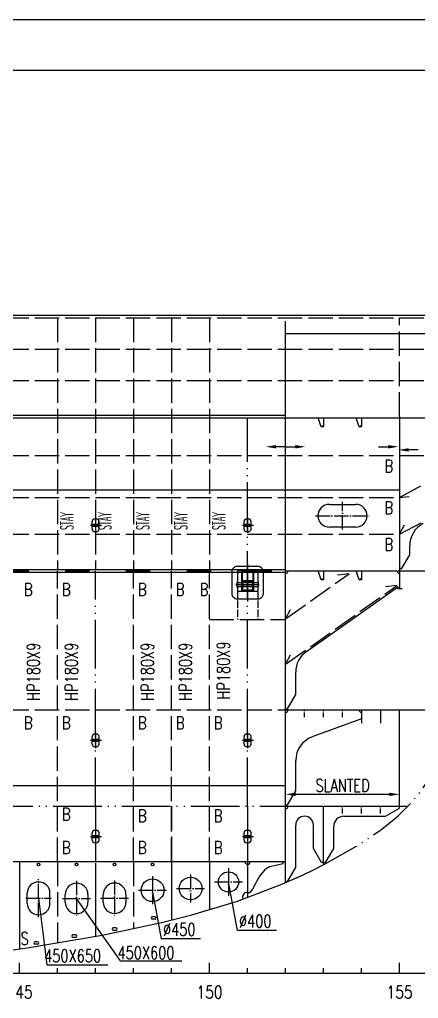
# Model space of a CAD drawing. Extents: x 373818 to 564480, y 322172 to 634257.
# Drawn here: x 537746 to 545618, y 332630 to 351972 of the extents above; entities that cross this region are included whole.
import ezdxf
from ezdxf.enums import TextEntityAlignment as Align

# ---------------------------------------------------------------- set-up
doc = ezdxf.new("R2010")
doc.units = 0
doc.header["$LTSCALE"] = 40
doc.header["$MEASUREMENT"] = 0
for name, pattern in [('ACAD_ISO02W100', [15, 12, -3]), ('ACAD_ISO03W100', [30, 12, -18]), ('ACAD_ISO04W100', [30.5, 24, -3, 0.5, -3]), ('ACAD_ISO05W100', [34, 24, -3, 0.5, -3, 0.5, -3]), ('DASHDOT', [1, 0.5, -0.25, 0, -0.25]), ('HIDDEN', [0.375, 0.25, -0.125])]:
    doc.linetypes.add(name, pattern=pattern)
doc.layers.get('0').update_dxf_attribs({"linetype": 'CONTINUOUS'})
doc.layers.get('DEFPOINTS').update_dxf_attribs({"linetype": 'CONTINUOUS'})
for name, color, linetype in [('BEAR', 7, 'CONTINUOUS'), ('BT_ENG', 7, 'CONTINUOUS'), ('C-CEN', 4, 'ACAD_ISO04W100'), ('C-CON', 4, 'CONTINUOUS'), ('C-DAS', 4, 'ACAD_ISO02W100'), ('FRAME', 7, 'CONTINUOUS'), ('Y-CON', 2, 'CONTINUOUS'), ('Y-DAS', 2, 'ACAD_ISO02W100'), ('Y-H', 2, 'ACAD_ISO03W100'), ('Y-PH', 2, 'ACAD_ISO05W100')]:
    doc.layers.add(name, color=color, linetype=linetype)
doc.styles.add('ROMANS', font='romans.shx', dxfattribs={"width": 0.75, "height": 250, "bigfont": 'hzdx.shx'})
doc.dimstyles.new('DM-100', dxfattribs={"dimscale": 0, "dimtxt": 250, "dimasz": 200, "dimexe": 30, "dimexo": 30, "dimgap": 50, "dimtad": 1, "dimdec": 0, "dimzin": 0, "dimdsep": 46, "dimtxsty": 'ROMANS', "dimcen": 0, "dimclrd": 1, "dimclre": 1, "dimclrt": 1, "dimadec": 0, "dimazin": 0, "dimtfac": 1, "dimtdec": 0, "dimtmove": 0, "dimatfit": 3, "dimfxl": 0, "dimtolj": 1, "dimtzin": 0, "dimarcsym": 0})

# ---------------------------------------------------------------- blocks, each defined once
blk = doc.blocks.new('POT')
at = {"color": 90, "linetype": 'Continuous'}
for p, q in [((-0.99, 0), (1.17, 0)), ((-0.68, -0.75), (-0.68, 0.75)), ((-0.68, 0.2), (0.68, 0.2)), ((-0.18, 1.25), (0.18, 1.25)), ((0, 1.44), (0, -1.52)), ((0.68, -0.75), (0.68, 0.75)), ((-0.68, -0.2), (0.68, -0.2)), ((-0.18, -1.25), (0.18, -1.25))]:
    blk.add_line(p, q, dxfattribs=at)
for centre, start, end in [((-0.18, 0.75), 90, 180), ((0.18, 0.75), 0, 90), ((-0.18, -0.75), 180, 270), ((0.18, -0.75), 270, 0)]:
    blk.add_arc(centre, 0.5, start, end, dxfattribs=at)
blk = doc.blocks.new('*D128')
at = {"color": 1, "linetype": 'ByBlock', "transparency": 16777216}
for p, q in [((542996, 336460), (542996, 336693)), ((545046, 336663), (543196, 336663)), ((545246, 336460), (545246, 336693))]:
    blk.add_line(p, q, dxfattribs=at)
for points in [[(543196, 336696), (543196, 336629), (542996, 336663)], [(545046, 336696), (545046, 336629), (545246, 336663)]]:
    blk.add_solid(points, dxfattribs=at)
at = {"layer": 'DEFPOINTS', "color": 0, "linetype": 'ByBlock', "transparency": 16777216}
for p in [(542996, 336663), (542996, 336430), (545246, 336430)]:
    blk.add_point(p, dxfattribs=at)
at = {"color": 1, "linetype": 'ByBlock', "transparency": 16777216, "insert": (544121, 336838), "char_height": 250, "attachment_point": 5, "style": 'ROMANS'}
blk.add_mtext('\\A1;SLANTED', dxfattribs=at)
blk = doc.blocks.new('A$C0D5C6EFE')
at = {"color": 3, "linetype": 'DASHDOT'}
for p, q in [((0, 4.1), (0, -3.4)), ((-2.32, 0), (2.32, 0))]:
    blk.add_line(p, q, dxfattribs=at)
at = {"color": 5, "linetype": 'HIDDEN'}
for p, q in [((2, 2.7), (-2, 2.7)), ((-2, 2.7), (-2, -1.35)), ((-1.2, 2.7), (-1.2, -1.35)), ((1.2, 2.55), (-1.2, 2.55)), ((1.2, 2.7), (1.2, -1.35)), ((2, 2.7), (2, -1.35)), ((-2.12, 0.45), (-2, 0.45)), ((-2.12, 0.45), (-2.12, -0.45)), ((-2, 0.4), (2, 0.4)), ((2.12, 0.45), (2, 0.45)), ((2.12, 0.45), (2.12, -0.45)), ((-2.12, -0.45), (-2, -0.45)), ((-2, -0.4), (2, -0.4)), ((2.12, -0.45), (2, -0.45))]:
    blk.add_line(p, q, dxfattribs=at)
at = {"color": 7, "linetype": 'Continuous'}
for p, q in [((-1, 0.8), (-1, -0.9)), ((-1, 0.8), (1, 0.8)), ((-1, 0.5), (1, 0.5)), ((1, 0.8), (1, -0.9)), ((-1, -0.35), (1, -0.35))]:
    blk.add_line(p, q, dxfattribs=at)
at = {"color": 5}
for p, q in [((-2, -1.35), (2, -1.35)), ((-1.2, -1.19), (1.2, -1.19))]:
    blk.add_line(p, q, dxfattribs=at)
at = {"color": 7}
for points in [[(-2.05, 3.6), (2.05, 3.6, -0.414214), (3.05, 2.6), (3.05, -1.9, -0.414214), (2.05, -2.9), (-2.05, -2.9, -0.414214), (-3.05, -1.9), (-3.05, 2.6, -0.414214)], [(-0.82, 2.45), (0.82, 2.45, -0.414214), (1.02, 2.25), (1.02, -0.9, -0.414214), (0.82, -1.1), (-0.82, -1.1, -0.414214), (-1.02, -0.9), (-1.02, 2.25, -0.414214)]]:
    blk.add_lwpolyline(points, format="xyb", close=True, dxfattribs=at)
for centre, start, end in [((-0.8, -0.9), 180, 270), ((0.8, -0.9), 270, 0)]:
    blk.add_arc(centre, 0.2, start, end, dxfattribs=at)

msp = doc.modelspace()

# ---------------------------------------------------------------- linework, layer by layer
at = {"color": 2}
msp.add_line((418280.01, 350971.55), (563380.01, 350971.55), dxfattribs=at)
for p, q in [((543695.93, 343925.38), (543636.32, 344105.38)), ((544445.93, 343925.38), (544386.32, 344105.38)), ((545245.93, 342530.29), (545438.09, 342546.28)), ((545245.93, 341805.29), (545341.89, 341991.35)), ((545445.93, 341398.16), (545445.93, 341571.93)), ((545285.51, 341120.29), (545445.93, 341398.16)), ((543695.93, 340900.29), (543636.32, 341080.29)), ((544251.14, 341021.21), (544021.81, 340993.99)), ((544445.93, 340900.29), (544386.32, 341080.29)), ((545285.51, 341120.29), (545245.93, 341120.29)), ((543406.97, 339486.62), (545202.13, 340757.92)), ((545195.93, 340790.29), (544966.6, 340763.08)), ((542995.93, 340132.3), (543091.89, 340318.35)), ((542995.93, 340132.3), (543091.89, 340318.35)), ((542995.93, 339232.3), (543091.89, 339418.35)), ((543195.93, 338633.16), (543195.93, 339078.58)), ((543035.51, 338355.29), (543195.93, 338633.16)), ((542995.93, 338355.29), (543035.51, 338355.29)), ((544495.93, 338152.3), (543521.08, 337797.74)), ((543195.93, 336731.24), (543195.93, 337329.31)), ((543035.51, 336453.38), (543195.93, 336731.24)), ((542995.93, 336453.38), (543035.51, 336453.38)), ((544968.81, 336230.38), (545245.93, 336390.38)), ((545245.93, 336390.38), (545245.93, 336430.38)), ((544145.93, 336230.38), (544968.81, 336230.38)), ((543195.93, 335218.92), (543195.93, 336055.38)), ((543545.93, 335595.01), (543545.93, 336055.38)), ((543945.93, 335595.01), (543945.93, 336030.38)), ((543706.36, 335317.14), (543545.93, 335595.01)), ((543785.51, 335317.14), (543945.93, 335595.01)), ((543035.51, 334941.06), (543195.93, 335218.92)), ((543745.93, 335317.14), (543706.36, 335317.14)), ((543745.93, 335317.14), (543785.51, 335317.14)), ((542044.8, 333971.3), (541870.93, 334931.05)), ((542995.93, 334941.06), (543035.51, 334941.06)), ((538120.93, 334609.41), (538286.18, 333290.87)), ((539736.18, 333376.35), (538870.93, 334607.01)), ((540544.8, 333808.05), (540370.93, 334767.8)), ((542818.33, 333971.3), (542044.8, 333971.3)), ((541318.33, 333808.05), (540544.8, 333808.05)), ((537745.93, 333130.38), (537745.93, 333330.38)), ((539736.18, 333376.35), (540946.58, 333376.35)), ((541495.93, 333130.38), (541495.93, 333330.38)), ((545245.93, 333130.38), (545245.93, 333330.38)), ((530796.93, 333130.38), (548995.93, 333130.38)), ((538495.93, 333130.38), (538495.93, 333230.38)), ((539245.93, 333130.38), (539245.93, 333230.38)), ((539995.93, 333130.38), (539995.93, 333230.38)), ((540745.93, 333130.38), (540745.93, 333230.38)), ((542245.93, 333130.38), (542245.93, 333230.38)), ((542995.93, 333130.38), (542995.93, 333230.38)), ((543745.93, 333130.38), (543745.93, 333230.38)), ((544495.93, 333130.38), (544495.93, 333230.38))]:
    msp.add_line(p, q)
at = {"color": 1, "linetype": 'ByBlock'}
for p, q in [((542995.93, 343531.06), (542703.67, 343531.06)), ((542995.93, 343531.06), (543288.19, 343531.06)), ((544832.31, 343531.06), (545124.57, 343531.06)), ((545614.98, 343468.34), (545322.72, 343468.34))]:
    msp.add_line(p, q, dxfattribs=at)
for points in [[(530245.93, 344155.38), (542995.93, 344155.38)], [(530245.93, 344105.38), (542995.93, 344105.38)], [(530245.93, 341105.29), (542995.93, 341105.29)], [(530245.93, 341055.29), (542995.93, 341055.29)]]:
    msp.add_lwpolyline(points)
for centre, radius, start, end in [((545945.93, 341571.93), 500, 117.475505, 180), ((542995.93, 341080.29), 50, 270, 0), ((545245.93, 341080.29), 50, 180, 270), ((543695.93, 339078.58), 500, 125.305399, 180), ((542995.93, 338332.3), 50, 270, 0), ((544495.93, 338332.3), 50, 180, 270), ((543695.93, 337329.31), 500, 110.469492, 180), ((542995.93, 336430.38), 50, 270, 0), ((543370.93, 336055.38), 175, 0, 180), ((544145.93, 336030.38), 200, 90, 180), ((542245.93, 335330.38), 50, 180, 0), ((542245.93, 334629.28), 100, 90, 200.733027)]:
    msp.add_arc(centre, radius, start, end)
for points in [[(542804.6, 343497.72), (542804.6, 343564.39), (542604.6, 343531.06)], [(543187.27, 343497.72), (543187.27, 343564.39), (543387.27, 343531.06)], [(545023.64, 343497.72), (545023.64, 343564.39), (545223.64, 343531.06)], [(545423.64, 343435.01), (545423.64, 343501.68), (545223.64, 343468.34)]]:
    msp.add_solid(points, dxfattribs=at)
at = {"layer": 'BEAR'}
msp.add_arc((545199.9, 340731.94), 26.08, 356.384507, 85.094461, dxfattribs=at)
at = {"layer": 'BT_ENG'}
msp.add_line((415780.01, 351971.55), (564380.01, 351971.55), dxfattribs=at)
at = {"layer": 'C-CEN', "ltscale": 0.3}
for p, q in [((544120.93, 341892.79), (544120.93, 342442.79)), ((543585.93, 342167.79), (544655.93, 342167.79)), ((541870.93, 335206.05), (541870.93, 334656.05)), ((540370.93, 335042.8), (540370.93, 334492.8)), ((541120.93, 335077.24), (541120.93, 334527.24)), ((538120.93, 334234.11), (538120.93, 334984.71)), ((538870.93, 334957.01), (538870.93, 334257.01)), ((539620.93, 334959.41), (539620.93, 334259.41)), ((540845.93, 334802.24), (541395.93, 334802.24)), ((541595.93, 334931.05), (542145.93, 334931.05)), ((537870.93, 334609.11), (538370.93, 334609.11)), ((538595.93, 334607.01), (539145.93, 334607.01)), ((539345.93, 334609.41), (539895.93, 334609.41)), ((540095.93, 334767.8), (540645.93, 334767.8))]:
    msp.add_line(p, q, dxfattribs=at)
at = {"layer": 'C-CON'}
for p, q in [((543860.93, 342392.79), (544380.93, 342392.79)), ((544380.93, 341942.79), (543860.93, 341942.79)), ((542995.93, 336830.38), (527245.93, 336830.38)), ((542950.99, 335287.38), (542714.72, 335238.69)), ((542950.99, 335287.38), (542950.99, 335330.38)), ((537895.93, 334509.11), (537895.93, 334709.11)), ((538345.93, 334509.11), (538345.93, 334709.11)), ((538645.93, 334532.01), (538645.93, 334682.01)), ((539095.93, 334682.01), (539095.93, 334532.01)), ((539395.93, 334534.41), (539395.93, 334684.41)), ((539845.93, 334684.41), (539845.93, 334534.41)), ((542245.93, 334720.64), (542295.93, 334720.64)), ((542295.93, 334720.64), (542348.82, 334788.48)), ((540419.06, 334243.66), (540368.85, 334243.66)), ((539646.04, 334025.09), (539595.83, 334025.09)), ((540419.06, 334193.66), (540368.85, 334193.66)), ((538850.05, 333884.39), (538799.84, 333884.39)), ((538850.05, 333834.39), (538799.84, 333834.39)), ((539646.04, 333975.09), (539595.83, 333975.09)), ((538100.05, 333750.92), (538049.84, 333750.92)), ((538100.05, 333700.92), (538049.84, 333700.92)), ((538286.18, 333290.87), (539485.37, 333290.87))]:
    msp.add_line(p, q, dxfattribs=at)
msp.add_lwpolyline([(529495.93, 345042.65), (529712.65, 345842.85, 0.06621788), (529716.13, 345868.99), (529716.13, 346105.69, -0.41421356), (529741.13, 346130.69), (549015.93, 346130.69)], format="xyb", dxfattribs=at)
msp.add_lwpolyline([(529095.93, 342680.29), (545245.93, 342680.29)], dxfattribs=at)
for centre, radius in [((538120.93, 335275.38), 25), ((538870.93, 335275.38), 25), ((539620.93, 335275.38), 25), ((540370.93, 335275.38), 25), ((540370.93, 334767.8), 225), ((541120.93, 334802.24), 225), ((541870.93, 334931.05), 200)]:
    msp.add_circle(centre, radius, dxfattribs=at)
for centre, radius, start, end in [((543860.93, 342167.79), 225, 90, 270), ((544380.93, 342167.79), 225, 270, 90), ((542765.18, 334993.84), 250, 101.64452, 136.875229), ((543410.78, 334389.17), 1134.55, 136.875229, 159.392775), ((538120.93, 334709.11), 225, 0, 180), ((538870.93, 334682.01), 225, 0, 180), ((539620.93, 334684.41), 225, 0, 180), ((538120.93, 334509.11), 225, 180, 0), ((538870.93, 334532.01), 225, 180, 0), ((539620.93, 334534.41), 225, 180, 0), ((540368.85, 334218.66), 25, 90, 270), ((540419.06, 334218.66), 25, 270, 90), ((539595.83, 334000.09), 25, 90, 270), ((539646.04, 334000.09), 25, 270, 90), ((538799.84, 333859.39), 25, 90, 270), ((538850.05, 333859.39), 25, 270, 90), ((538049.84, 333725.92), 25, 90, 270), ((538100.05, 333725.92), 25, 270, 90)]:
    msp.add_arc(centre, radius, start, end, dxfattribs=at)
at = {"layer": 'C-DAS'}
for p, q in [((545245.93, 341805.29), (548995.93, 343755.38)), ((545245.93, 342530.29), (546745.93, 343354.88)), ((538495.93, 335330.38), (538495.93, 341080.29)), ((539995.93, 335330.38), (539995.93, 341080.29)), ((540745.93, 335330.38), (540745.93, 341080.29)), ((541495.93, 335330.38), (541495.93, 341080.29)), ((542995.93, 340132.3), (544251.14, 341021.21)), ((542995.93, 339232.3), (545195.93, 340790.29))]:
    msp.add_line(p, q, dxfattribs=at)
for points in [[(530245.93, 345460.29), (546745.93, 345460.29)], [(530245.93, 344840.29), (546745.93, 344840.29)], [(530245.93, 343354.88), (548132.61, 343354.88)], [(530245.93, 342530.29), (545245.93, 342530.29)], [(530245.93, 341805.29), (545245.93, 341805.29)], [(541495.93, 340120.38), (542995.93, 340120.38)]]:
    msp.add_lwpolyline(points, dxfattribs=at)
at = {"layer": 'Y-CON'}
for p, q in [((542995.93, 334918.06), (542995.93, 345770.69)), ((542995.93, 344105.38), (552570.71, 344105.38)), ((545245.93, 344130.38), (545245.93, 341080.29)), ((542995.93, 341080.29), (546714.22, 341080.29)), ((545245.93, 341080.29), (545245.93, 340730.29)), ((545195.93, 340730.29), (545295.93, 340730.29)), ((542995.93, 338332.3), (546146.36, 338332.3)), ((544495.93, 338332.3), (544495.93, 338072.37)), ((544870.93, 338332.3), (544870.93, 338072.37)), ((545245.93, 336430.38), (545245.93, 338332.3)), ((542845.93, 336430.38), (545416.14, 336430.38)), ((542995.93, 336430.38), (543849.01, 336430.38)), ((543745.93, 335271.95), (543745.93, 336430.38)), ((542995.93, 335330.38), (530145.93, 335330.38)), ((537745.93, 335330.38), (537745.93, 333607.48)), ((539245.93, 335300.38), (539245.93, 333857.78)), ((540745.93, 335330.38), (540745.93, 334178.54)), ((541495.93, 335330.38), (541495.93, 334386.65)), ((542245.93, 335330.38), (542245.93, 334629.28)), ((542245.93, 335300.38), (542245.93, 334629.28))]:
    msp.add_line(p, q, dxfattribs=at)
for points in [[(542995.93, 345770.69), (548995.93, 345770.69)], [(543745.93, 344105.38), (543745.93, 343925.38), (543695.93, 343925.38), (543745.93, 343958.84)], [(544495.93, 344105.38), (544495.93, 343925.38), (544445.93, 343925.38), (544495.93, 343958.84)], [(543745.93, 341080.29), (543745.93, 340900.29), (543695.93, 340900.29), (543745.93, 340933.75)], [(544495.93, 341080.29), (544495.93, 340900.29), (544445.93, 340900.29), (544495.93, 340933.75)], [(524094.54, 333130.38), (524895.93, 333130.38), (528145.93, 333130.38), (530796.93, 333130.38), (531395.93, 333133.21), (531896.93, 333140.08), (534008.93, 333221.24), (534645.93, 333263.75), (536296.93, 333418.08), (537523.93, 333574.89), (537895.93, 333629.51), (539373.93, 333879.43), (540549.93, 334128.59), (541145.93, 334280.47), (542044.93, 334553.19), (542920.93, 334884.78), (543315.93, 335060.06), (543558.93, 335180.21)]]:
    msp.add_lwpolyline(points, dxfattribs=at)
at = {"layer": 'Y-DAS'}
for p, q in [((538495.93, 346080.69), (538495.93, 341105.29)), ((539245.93, 346080.69), (539245.93, 341105.29)), ((539995.93, 346080.69), (539995.93, 341105.29)), ((540745.93, 346080.69), (540745.93, 341105.29)), ((541495.93, 346080.69), (541495.93, 341105.29)), ((545245.93, 344130.38), (545245.93, 346080.69)), ((539245.93, 336430.38), (539245.93, 335330.38)), ((540745.93, 336430.38), (540745.93, 335330.38)), ((542245.93, 336430.38), (542245.93, 335330.38)), ((538495.93, 335330.38), (538495.93, 333730.96)), ((539245.93, 335300.38), (539245.93, 333857.78)), ((539995.93, 335330.38), (539995.93, 334007.63))]:
    msp.add_line(p, q, dxfattribs=at)
at = {"layer": 'Y-DAS', "ltscale": 0.5}
msp.add_line((542995.93, 345770.69), (542995.93, 346080.69), dxfattribs=at)
at = {"layer": 'Y-DAS', "ltscale": 0.3}
for p, q in [((542045.93, 340675.38), (542045.93, 340120.38)), ((542445.93, 340675.38), (542445.93, 340120.38))]:
    msp.add_line(p, q, dxfattribs=at)
at = {"layer": 'Y-DAS', "ltscale": 0.2}
for p, q in [((543370.93, 338186.83), (543370.93, 338332.3)), ((543745.93, 338186.83), (543745.93, 338332.3)), ((544120.93, 338186.83), (544120.93, 338332.3)), ((544120.93, 336284.91), (544120.93, 336430.38)), ((544495.93, 336284.91), (544495.93, 336430.38)), ((544870.93, 336284.91), (544870.93, 336430.38))]:
    msp.add_line(p, q, dxfattribs=at)
at = {"layer": 'Y-DAS'}
for points in [[(530245.93, 346080.69), (548995.93, 346080.69)], [(530245.93, 338332.3), (542995.93, 338332.3)]]:
    msp.add_lwpolyline(points, dxfattribs=at)
at = {"layer": 'Y-H'}
msp.add_lwpolyline([(530245.93, 341080.29), (542995.93, 341080.29)], dxfattribs=at)
at = {"layer": 'Y-PH'}
for p, q in [((542245.93, 336430.38), (542245.93, 344105.38)), ((539245.93, 336430.38), (539245.93, 341080.29)), ((542995.93, 338315.29), (542995.93, 338315.29))]:
    msp.add_line(p, q, dxfattribs=at)
at = {"layer": 'Y-PH', "flags": 128}
msp.add_lwpolyline([(543558.93, 335180.21), (543778.03, 335287.69), (544386.03, 335629.91), (544895.03, 335973.04), (545211.03, 336230.9), (545432.03, 336445.83), (545473.03, 336490.4), (545594.03, 336631.43), (545706.03, 336779.94), (545808.03, 336936.27), (545898.03, 337100.42), (545976.03, 337272.09), (546040.03, 337450.56), (546090.03, 337634.8), (546122.03, 337807.28), (546146.03, 338024.3), (546151.03, 338219.36), (546142.03, 338437.35), (546105.03, 338810.89), (546062.03, 339439.75), (546061.03, 339594.99), (546069.03, 339750.56), (546086.03, 339906.19), (546116.03, 340061.28), (546159.03, 340214.85), (546217.03, 340365.64), (546288.03, 340512.45), (546365.03, 340644.81), (546497.03, 340834.82), (546647.03, 341013.13), (546813.03, 341179.06), (546992.03, 341332.96), (547179.03, 341475.9), (547373.03, 341609.32), (547428.03, 341644.81), (547636.03, 341773.71), (548339.03, 342147.24), (549140.03, 342515.8), (549539.03, 342695.53), (550886.03, 343308.51), (551989.03, 343825.81), (552191.03, 343921.71), (553021.34, 344323.38)], dxfattribs=at)
at = {"layer": 'Y-PH'}
msp.add_lwpolyline([(530245.93, 336430.38), (542995.93, 336430.38)], dxfattribs=at)

# ---------------------------------------------------------------- block references
at = {"color": 90, "linetype": 'Continuous', "xscale": 100, "yscale": 100, "zscale": 100}
for p in [(539245.93, 341980.29), (542245.93, 341980.29), (539245.93, 337730.38), (542245.93, 337730.38), (539245.93, 335830.38), (542245.93, 335830.38)]:
    msp.add_blockref('POT', p, dxfattribs=at)
at = {"color": 7, "linetype": 'Continuous', "xscale": 100.0000000007276, "yscale": 99.99999999417923, "zscale": 99.99999999999993}
msp.add_blockref('A$C0D5C6EFE', (542245.93, 340810.38), dxfattribs=at)

# ---------------------------------------------------------------- texts
at = {"style": 'ROMANS', "width": 0.75}
for s, p in [('B', (544951.95, 343024.63)), ('B', (544951.95, 342200.05)), ('B', (544951.95, 341475.05)), ('B', (537833.2, 340586.74)), ('B', (538583.2, 340586.74)), ('B', (540083.2, 340586.74)), ('B', (540833.2, 340586.74)), ('B', (541303.09, 340586.74)), ('B', (537833.2, 337949.3)), ('B', (538583.2, 337949.3)), ('B', (540083.2, 337949.3)), ('B', (540833.2, 337949.3)), ('B', (541583.2, 337949.3)), ('B', (538583.2, 336144.75)), ('B', (540083.2, 336113.94)), ('B', (541583.2, 336113.94)), ('B', (538583.2, 335484.42)), ('B', (540083.2, 335484.42)), ('B', (541583.2, 335484.42)), ('S', (537766.31, 333690.68)), ('450X600', (539677.99, 333407.86)), ('450X650', (538230.12, 333345.19))]:
    msp.add_text(s, height=250, dxfattribs=at).set_placement(p)
at = {"style": 'ROMANS'}
for s, width, p in [('STAY', 0.45, (538805.43, 341887.31)), ('STAY', 0.45, (539555.43, 341887.31)), ('STAY', 0.45, (540305.43, 341887.31)), ('STAY', 0.45, (541055.43, 341887.31)), ('STAY', 0.45, (541805.43, 341887.31)), ('HP180X9', 0.75, (541893.27, 338535.76)), ('HP180X9', 0.75, (538143.27, 338510.76)), ('HP180X9', 0.75, (538893.27, 338510.76)), ('HP180X9', 0.75, (540393.27, 338510.76)), ('HP180X9', 0.75, (541143.27, 338510.76))]:
    msp.add_text(s, height=250, rotation=90, dxfattribs=dict(at, width=width)).set_placement(p)
at = {"char_height": 250, "attachment_point": 5, "style": 'ROMANS'}
for s, insert in [('\\A1;∅400', (542397.41, 334157.3)), ('\\A1;∅450', (540897.41, 333994.05))]:
    msp.add_mtext(s, dxfattribs=dict(at, insert=insert))
at = {"layer": 'FRAME', "style": 'ROMANS', "width": 0.8}
for s, p in [('145', (537745.93, 332755.38)), ('150', (541495.93, 332755.38)), ('155', (545245.93, 332755.38))]:
    msp.add_text(s, height=250, dxfattribs=at).set_placement(p, align=Align.MIDDLE)

# ---------------------------------------------------------------- dimensions: what is measured, and where the dimension line sits
dim = msp.add_linear_dim(base=(542995.93, 336662.71), p1=(545245.93, 336430.38), p2=(542995.93, 336430.38), text='SLANTED', dimstyle='DM-100', override={"dimscale": 1, "dimtmove": 1})
dim.commit()
dim.dimension.update_dxf_attribs({"geometry": '*D128', "text_midpoint": (544120.93, 336837.71)})

doc.saveas('drawing.dxf')
